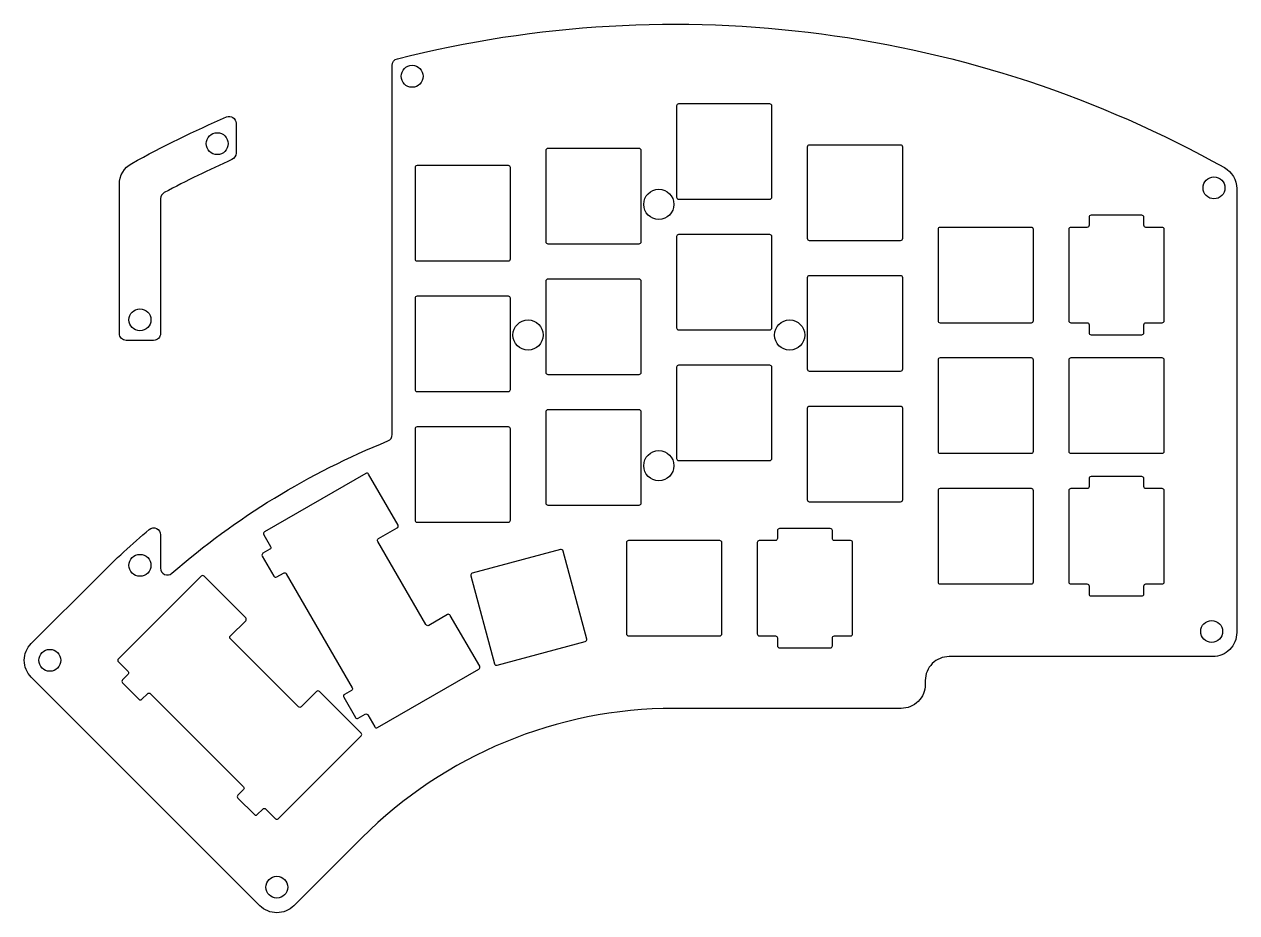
# Model space of a CAD drawing. Header units: millimetres. Extents: x -140 to 37, y -55 to 75.
import ezdxf

# ---------------------------------------------------------------- set-up
doc = ezdxf.new("R2010")
doc.units = ezdxf.units.MM
doc.layers.get('0').update_dxf_attribs({"linetype": 'CONTINUOUS'})

msp = doc.modelspace()

# ---------------------------------------------------------------- linework, layer by layer
for points in [[(-86.48, 14.83), (-86.48, 68.66, -0.343214), (-85.72, 69.63, -0.191992), (34.78, 53.75, -0.271488), (36.57, 50.69), (36.57, -14.03, -0.414214), (33.07, -17.53), (-5.31, -17.53, 0.414214), (-8.81, -21.03), (-8.81, -21.59, -0.414214), (-12.31, -25.09), (-45.39, -25.09, 0.198912), (-90.89, -43.94), (-100.81, -53.86, -0.414214), (-105.75, -53.86), (-139.06, -20.55, -0.414214), (-139.06, -15.61), (-129.14, -5.69, -0.020862), (-121.87, 1, -0.638417), (-120.23, 0.24), (-120.23, -4.63, 0.643495), (-118.57, -5.39, -0.083373), (-87.1, 13.9, 0.305823)], [(-31.15, 49.45), (-31.15, 62.75, 0.414214), (-31.45, 63.05), (-44.75, 63.05, 0.414214), (-45.05, 62.75), (-45.05, 49.45, 0.414214), (-44.75, 49.15), (-31.45, 49.15, 0.414214)], [(-120.23, 49.23), (-120.23, 29.57, -0.414214), (-121.23, 28.57), (-125.23, 28.57, -0.414214), (-126.23, 29.57), (-126.23, 51.31, -0.273633), (-124.41, 54.38, -0.023403), (-110.62, 61.14, -0.539704), (-109.22, 60.22), (-109.22, 55.85, -0.29598), (-109.82, 54.94, 0.017389), (-119.69, 50.11, 0.277165)], [(-63.8, 42.65), (-50.5, 42.65, 0.414214), (-50.2, 42.95), (-50.2, 56.25, 0.414214), (-50.5, 56.55), (-63.8, 56.55, 0.414214), (-64.1, 56.25), (-64.1, 42.95, 0.414214)], [(-25.7, 43.15), (-12.4, 43.15, 0.414214), (-12.1, 43.45), (-12.1, 56.75, 0.414214), (-12.4, 57.05), (-25.7, 57.05, 0.414214), (-26, 56.75), (-26, 43.45, 0.414214)], [(-83.15, 53.75), (-83.15, 40.45, 0.414214), (-82.85, 40.15), (-69.55, 40.15, 0.414214), (-69.25, 40.45), (-69.25, 53.75, 0.414214), (-69.55, 54.05), (-82.85, 54.05, 0.414214)], [(23.35, 45.05, -0.414214), (23.05, 45.35), (23.05, 46.5, 0.414214), (22.75, 46.8), (15.35, 46.8, 0.414214), (15.05, 46.5), (15.05, 45.35, -0.414214), (14.75, 45.05), (12.4, 45.05, 0.414214), (12.1, 44.75), (12.1, 31.45, 0.414214), (12.4, 31.15), (14.75, 31.15, -0.414214), (15.05, 30.85), (15.05, 29.7, 0.414214), (15.35, 29.4), (22.75, 29.4, 0.414214), (23.05, 29.7), (23.05, 30.85, -0.414214), (23.35, 31.15), (25.7, 31.15, 0.414214), (26, 31.45), (26, 44.75, 0.414214), (25.7, 45.05)], [(6.65, 45.05), (-6.65, 45.05, 0.414214), (-6.95, 44.75), (-6.95, 31.45, 0.414214), (-6.65, 31.15), (6.65, 31.15, 0.414214), (6.95, 31.45), (6.95, 44.75, 0.414214)], [(-31.15, 30.4), (-31.15, 43.7, 0.414214), (-31.45, 44), (-44.75, 44, 0.414214), (-45.05, 43.7), (-45.05, 30.4, 0.414214), (-44.75, 30.1), (-31.45, 30.1, 0.414214)], [(-63.8, 23.6), (-50.5, 23.6, 0.414214), (-50.2, 23.9), (-50.2, 37.2, 0.414214), (-50.5, 37.5), (-63.8, 37.5, 0.414214), (-64.1, 37.2), (-64.1, 23.9, 0.414214)], [(-25.7, 24.1), (-12.4, 24.1, 0.414214), (-12.1, 24.4), (-12.1, 37.7, 0.414214), (-12.4, 38), (-25.7, 38, 0.414214), (-26, 37.7), (-26, 24.4, 0.414214)], [(-83.15, 34.7), (-83.15, 21.4, 0.414214), (-82.85, 21.1), (-69.55, 21.1, 0.414214), (-69.25, 21.4), (-69.25, 34.7, 0.414214), (-69.55, 35), (-82.85, 35, 0.414214)], [(-45.05, 24.65), (-45.05, 11.35, 0.414214), (-44.75, 11.05), (-31.45, 11.05, 0.414214), (-31.15, 11.35), (-31.15, 24.65, 0.414214), (-31.45, 24.95), (-44.75, 24.95, 0.414214)], [(6.65, 26), (-6.65, 26, 0.414214), (-6.95, 25.7), (-6.95, 12.4, 0.414214), (-6.65, 12.1), (6.65, 12.1, 0.414214), (6.95, 12.4), (6.95, 25.7, 0.414214)], [(12.1, 25.7), (12.1, 12.4, 0.414214), (12.4, 12.1), (25.7, 12.1, 0.414214), (26, 12.4), (26, 25.7, 0.414214), (25.7, 26), (12.4, 26, 0.414214)], [(-64.1, 18.15), (-64.1, 4.85, 0.414214), (-63.8, 4.55), (-50.5, 4.55, 0.414214), (-50.2, 4.85), (-50.2, 18.15, 0.414214), (-50.5, 18.45), (-63.8, 18.45, 0.414214)], [(-26, 18.65), (-26, 5.35, 0.414214), (-25.7, 5.05), (-12.4, 5.05, 0.414214), (-12.1, 5.35), (-12.1, 18.65, 0.414214), (-12.4, 18.95), (-25.7, 18.95, 0.414214)], [(-83.15, 15.65), (-83.15, 2.35, 0.414214), (-82.85, 2.05), (-69.55, 2.05, 0.414214), (-69.25, 2.35), (-69.25, 15.65, 0.414214), (-69.55, 15.95), (-82.85, 15.95, 0.414214)], [(-81.16, -12.99, -0.414214), (-81.57, -12.88), (-88.57, -0.75, -0.414214), (-88.46, -0.34), (-85.73, 1.23, 0.414214), (-85.62, 1.64), (-89.91, 9.07, 0.414214), (-90.32, 9.18), (-105.08, 0.65, 0.414214), (-105.19, 0.24), (-104.2, -1.48, -0.414214), (-104.31, -1.89), (-105.3, -2.46, 0.414214), (-105.41, -2.87), (-103.71, -5.82, 0.414214), (-103.3, -5.93), (-102.31, -5.35, -0.414214), (-101.9, -5.46), (-92.31, -22.07, -0.414214), (-92.42, -22.48), (-93.42, -23.05, 0.414214), (-93.53, -23.46), (-91.83, -26.41, 0.414214), (-91.42, -26.52), (-90.42, -25.94, -0.414214), (-90.01, -26.05), (-89.02, -27.77, 0.414214), (-88.61, -27.88), (-73.84, -19.36, 0.414214), (-73.73, -18.95), (-78.02, -11.52, 0.414214), (-78.43, -11.41)], [(14.75, -6.95, -0.414214), (15.05, -7.25), (15.05, -8.4, 0.414214), (15.35, -8.7), (22.75, -8.7, 0.414214), (23.05, -8.4), (23.05, -7.25, -0.414214), (23.35, -6.95), (25.7, -6.95, 0.414214), (26, -6.65), (26, 6.65, 0.414214), (25.7, 6.95), (23.35, 6.95, -0.414214), (23.05, 7.25), (23.05, 8.4, 0.414214), (22.75, 8.7), (15.35, 8.7, 0.414214), (15.05, 8.4), (15.05, 7.25, -0.414214), (14.75, 6.95), (12.4, 6.95, 0.414214), (12.1, 6.65), (12.1, -6.65, 0.414214), (12.4, -6.95)], [(-6.95, 6.65), (-6.95, -6.65, 0.414214), (-6.65, -6.95), (6.65, -6.95, 0.414214), (6.95, -6.65), (6.95, 6.65, 0.414214), (6.65, 6.95), (-6.65, 6.95, 0.414214)], [(-30.64, -14.52, -0.414214), (-30.34, -14.82), (-30.34, -15.97, 0.414214), (-30.04, -16.27), (-22.64, -16.27, 0.414214), (-22.34, -15.97), (-22.34, -14.82, -0.414214), (-22.04, -14.52), (-19.69, -14.52, 0.414214), (-19.39, -14.22), (-19.39, -0.92, 0.414214), (-19.69, -0.62), (-22.04, -0.62, -0.414214), (-22.34, -0.32), (-22.34, 0.83, 0.414214), (-22.64, 1.13), (-30.04, 1.13, 0.414214), (-30.34, 0.83), (-30.34, -0.32, -0.414214), (-30.64, -0.62), (-32.99, -0.62, 0.414214), (-33.29, -0.92), (-33.29, -14.22, 0.414214), (-32.99, -14.52)], [(-52.34, -0.92), (-52.34, -14.22, 0.414214), (-52.04, -14.52), (-38.74, -14.52, 0.414214), (-38.44, -14.22), (-38.44, -0.92, 0.414214), (-38.74, -0.62), (-52.04, -0.62, 0.414214)], [(-58.14, -14.98), (-61.58, -2.14, 0.414214), (-61.95, -1.93), (-74.8, -5.37, 0.414214), (-75.01, -5.74), (-71.57, -18.58, 0.414214), (-71.2, -18.79), (-58.35, -15.35, 0.414214)], [(-122.13, -22.95, -0.414214), (-121.71, -22.95), (-108.15, -36.51, -0.414214), (-108.15, -36.93), (-108.96, -37.75, 0.414214), (-108.96, -38.17), (-106.56, -40.57, 0.414214), (-106.13, -40.57), (-105.32, -39.76, -0.414214), (-104.9, -39.76), (-103.49, -41.17, 0.414214), (-103.07, -41.17), (-91.01, -29.11, 0.414214), (-91.01, -28.69), (-97.08, -22.62, 0.414214), (-97.5, -22.62), (-99.73, -24.85, -0.414214), (-100.15, -24.85), (-110.05, -14.95, -0.414214), (-110.05, -14.53), (-107.82, -12.3, 0.414214), (-107.82, -11.88), (-113.89, -5.81, 0.414214), (-114.31, -5.81), (-126.37, -17.87, 0.414214), (-126.37, -18.29), (-124.96, -19.7, -0.414214), (-124.96, -20.12), (-125.77, -20.93, 0.414214), (-125.77, -21.36), (-123.37, -23.76, 0.414214), (-122.95, -23.76)]]:
    msp.add_lwpolyline(points, format="xyb", close=True)
for centre, radius in [((-83.57, 67.07), 1.6), ((-111.97, 57.25), 1.6), ((33.26, 50.8), 1.6), ((-47.63, 48.4), 2.2), ((-123.23, 31.57), 1.6), ((-66.68, 29.35), 2.2), ((-28.57, 29.35), 2.2), ((-47.63, 10.3), 2.2), ((-123.23, -4.23), 1.6), ((32.92, -13.87), 1.6), ((-136.36, -18.08), 1.6), ((-103.28, -51.16), 1.6)]:
    msp.add_circle(centre, radius)

doc.saveas('drawing.dxf')
